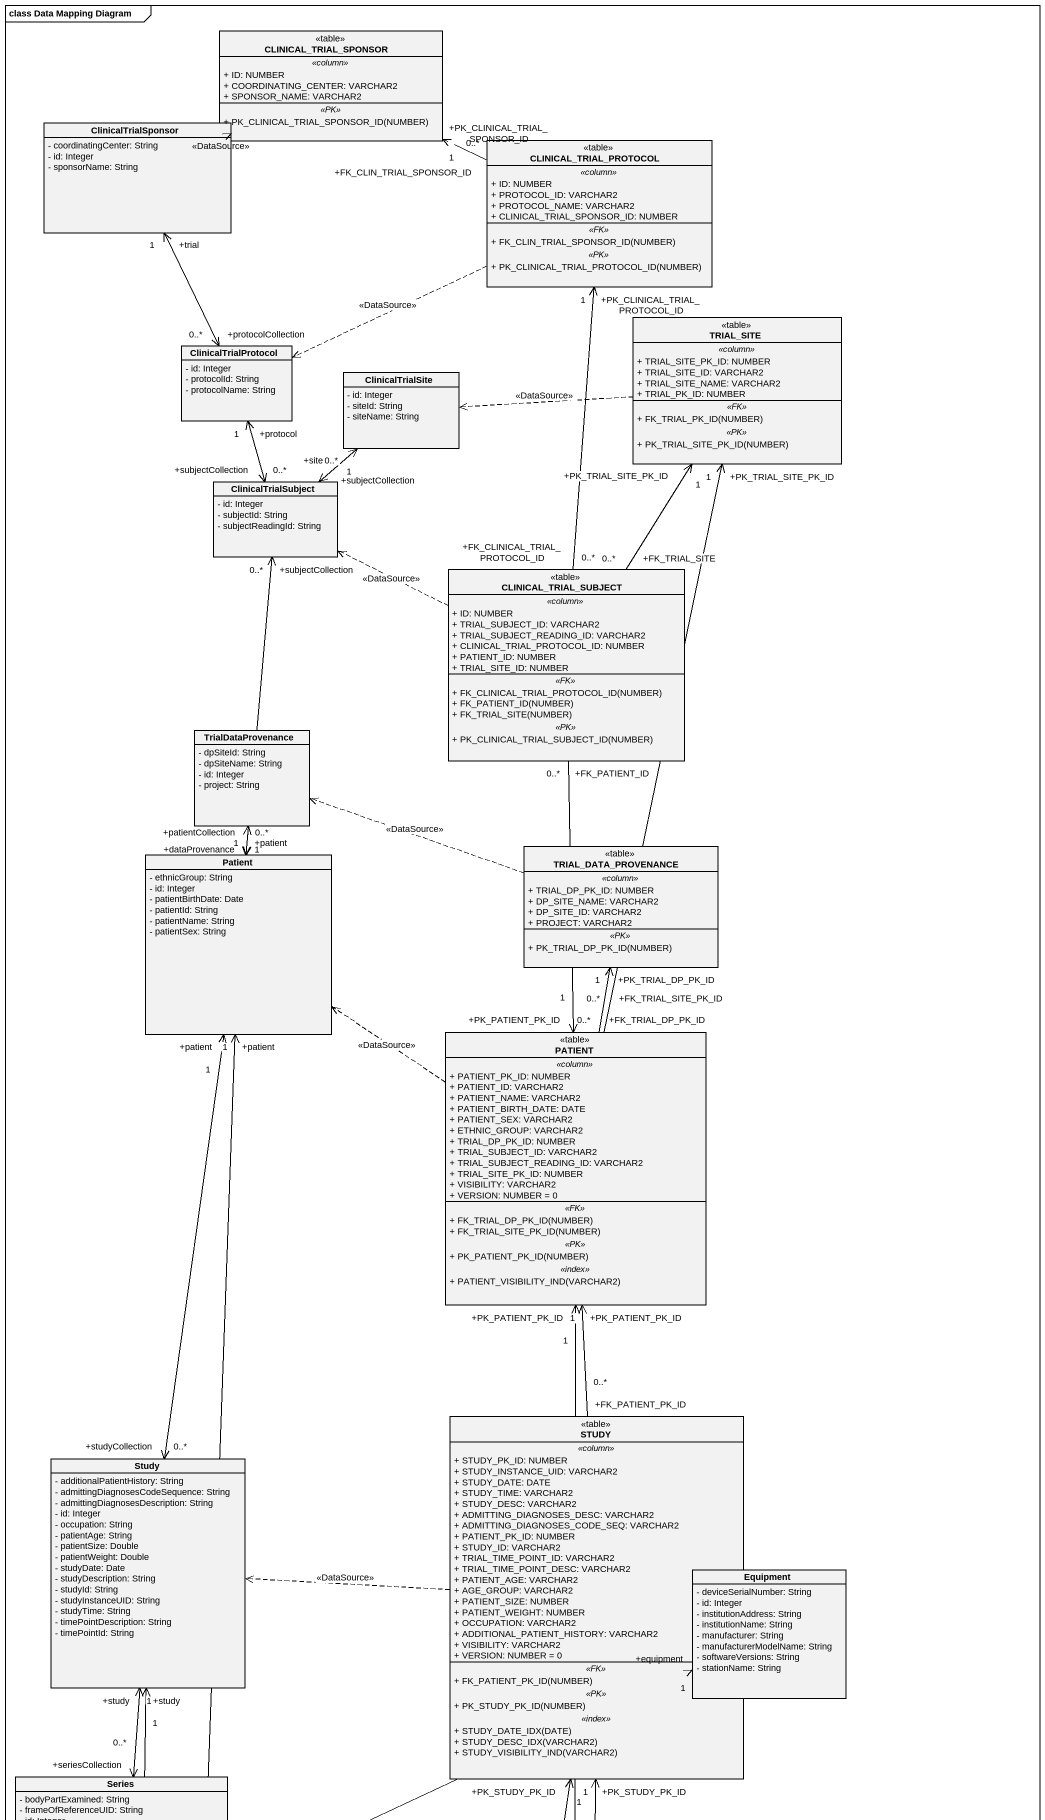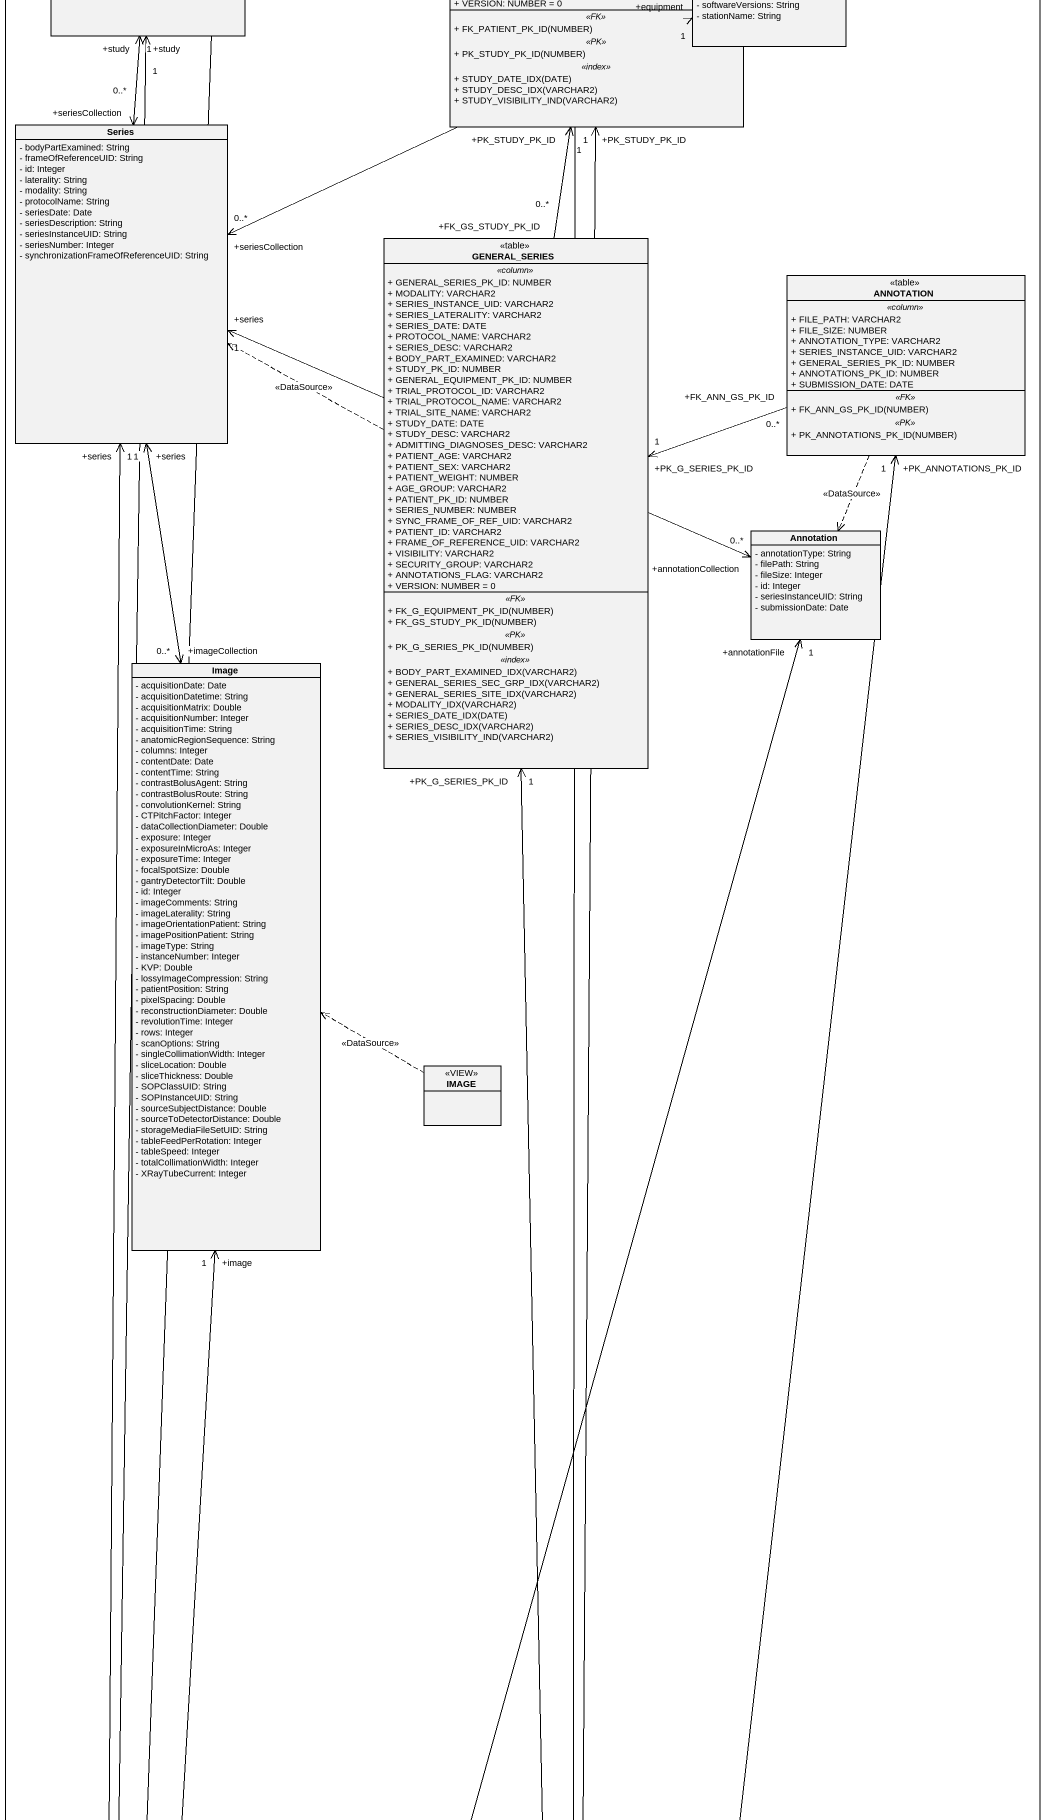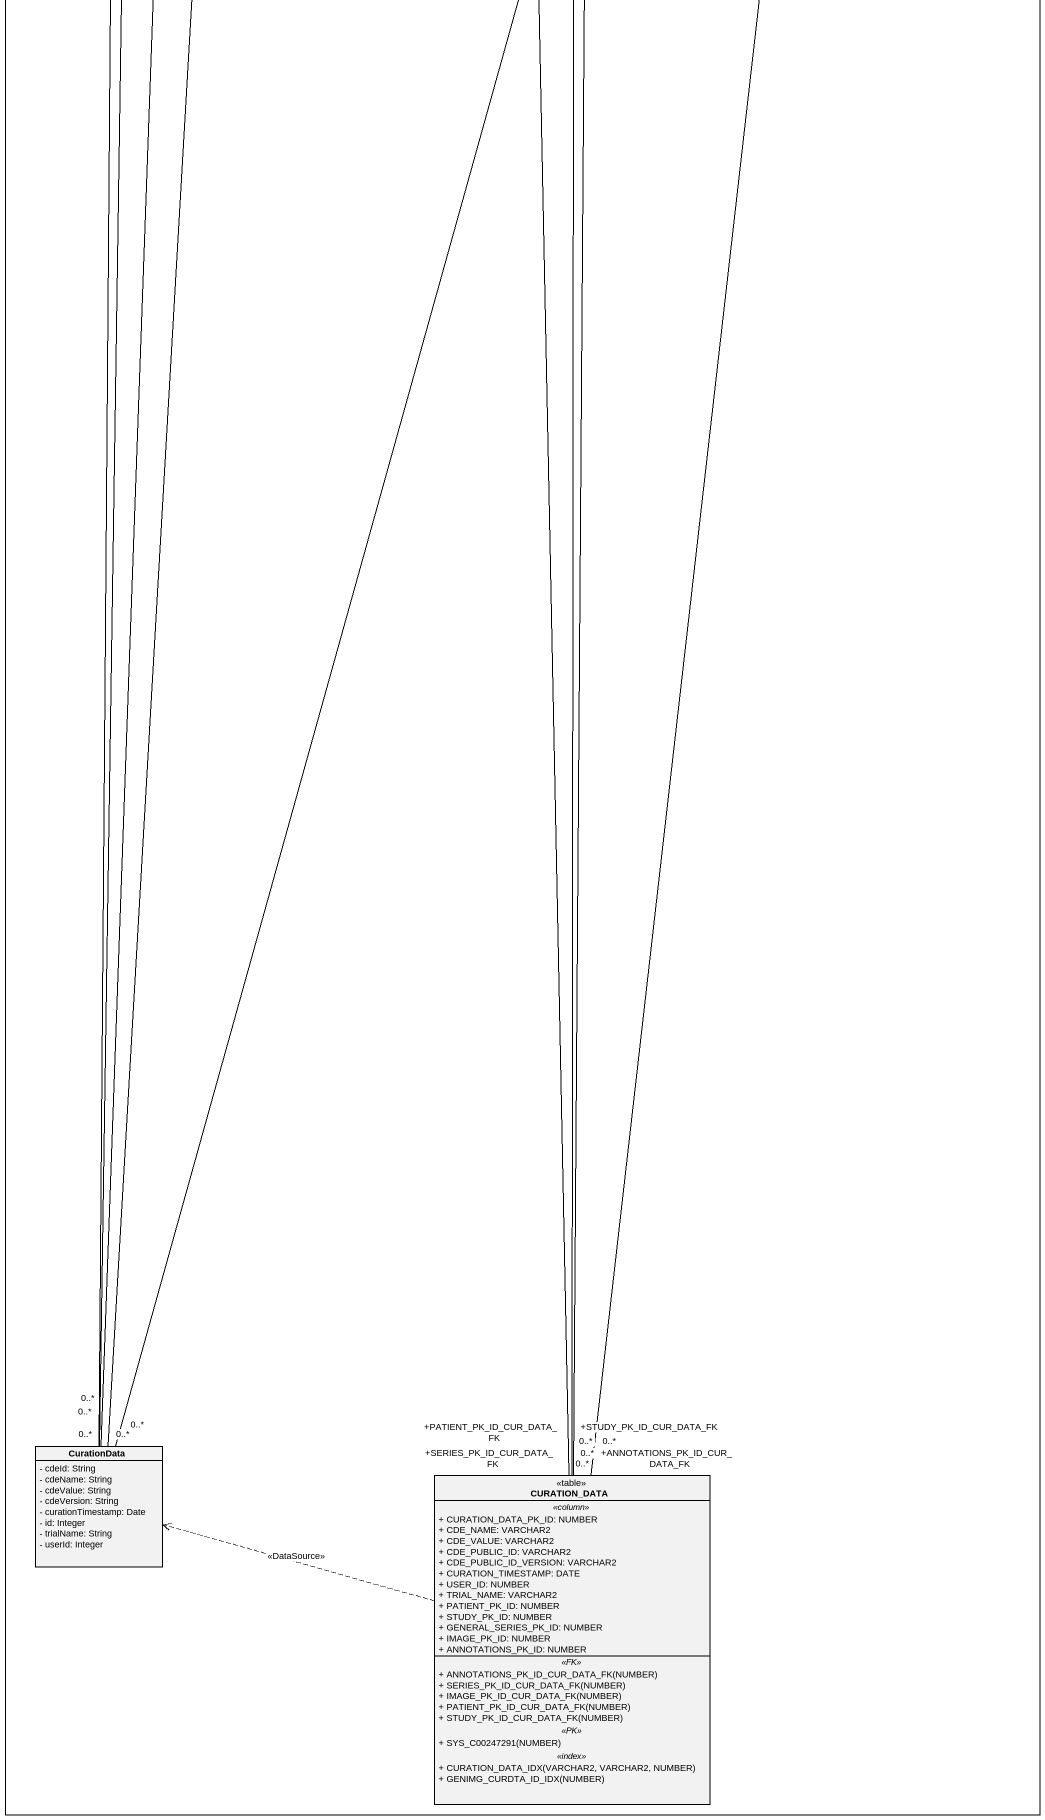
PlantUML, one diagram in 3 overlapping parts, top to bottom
@startuml
mainframe class Data Mapping Diagram
hide circle
hide empty members
skinparam classAttributeIconSize 0
class CLINICAL_TRIAL_SPONSOR <<table>> {
  .. <<column>> ..
  + ID: NUMBER
  + COORDINATING_CENTER: VARCHAR2
  + SPONSOR_NAME: VARCHAR2
  .. <<PK>> ..
  + PK_CLINICAL_TRIAL_SPONSOR_ID(NUMBER)
}
class ClinicalTrialSponsor {
  - coordinatingCenter: String
  - id: Integer
  - sponsorName: String
}
class CLINICAL_TRIAL_PROTOCOL <<table>> {
  .. <<column>> ..
  + ID: NUMBER
  + PROTOCOL_ID: VARCHAR2
  + PROTOCOL_NAME: VARCHAR2
  + CLINICAL_TRIAL_SPONSOR_ID: NUMBER
  .. <<FK>> ..
  + FK_CLIN_TRIAL_SPONSOR_ID(NUMBER)
  .. <<PK>> ..
  + PK_CLINICAL_TRIAL_PROTOCOL_ID(NUMBER)
}
class TRIAL_SITE <<table>> {
  .. <<column>> ..
  + TRIAL_SITE_PK_ID: NUMBER
  + TRIAL_SITE_ID: VARCHAR2
  + TRIAL_SITE_NAME: VARCHAR2
  + TRIAL_PK_ID: NUMBER
  .. <<FK>> ..
  + FK_TRIAL_PK_ID(NUMBER)
  .. <<PK>> ..
  + PK_TRIAL_SITE_PK_ID(NUMBER)
}
class ClinicalTrialProtocol {
  - id: Integer
  - protocolId: String
  - protocolName: String
}
class ClinicalTrialSite {
  - id: Integer
  - siteId: String
  - siteName: String
}
class ClinicalTrialSubject {
  - id: Integer
  - subjectId: String
  - subjectReadingId: String
}
class CLINICAL_TRIAL_SUBJECT <<table>> {
  .. <<column>> ..
  + ID: NUMBER
  + TRIAL_SUBJECT_ID: VARCHAR2
  + TRIAL_SUBJECT_READING_ID: VARCHAR2
  + CLINICAL_TRIAL_PROTOCOL_ID: NUMBER
  + PATIENT_ID: NUMBER
  + TRIAL_SITE_ID: NUMBER
  .. <<FK>> ..
  + FK_CLINICAL_TRIAL_PROTOCOL_ID(NUMBER)
  + FK_PATIENT_ID(NUMBER)
  + FK_TRIAL_SITE(NUMBER)
  .. <<PK>> ..
  + PK_CLINICAL_TRIAL_SUBJECT_ID(NUMBER)
}
class TrialDataProvenance {
  - dpSiteId: String
  - dpSiteName: String
  - id: Integer
  - project: String
}
class Patient {
  - ethnicGroup: String
  - id: Integer
  - patientBirthDate: Date
  - patientId: String
  - patientName: String
  - patientSex: String
}
class TRIAL_DATA_PROVENANCE <<table>> {
  .. <<column>> ..
  + TRIAL_DP_PK_ID: NUMBER
  + DP_SITE_NAME: VARCHAR2
  + DP_SITE_ID: VARCHAR2
  + PROJECT: VARCHAR2
  .. <<PK>> ..
  + PK_TRIAL_DP_PK_ID(NUMBER)
}
class PATIENT <<table>> {
  .. <<column>> ..
  + PATIENT_PK_ID: NUMBER
  + PATIENT_ID: VARCHAR2
  + PATIENT_NAME: VARCHAR2
  + PATIENT_BIRTH_DATE: DATE
  + PATIENT_SEX: VARCHAR2
  + ETHNIC_GROUP: VARCHAR2
  + TRIAL_DP_PK_ID: NUMBER
  + TRIAL_SUBJECT_ID: VARCHAR2
  + TRIAL_SUBJECT_READING_ID: VARCHAR2
  + TRIAL_SITE_PK_ID: NUMBER
  + VISIBILITY: VARCHAR2
  + VERSION: NUMBER = 0
  .. <<FK>> ..
  + FK_TRIAL_DP_PK_ID(NUMBER)
  + FK_TRIAL_SITE_PK_ID(NUMBER)
  .. <<PK>> ..
  + PK_PATIENT_PK_ID(NUMBER)
  .. <<index>> ..
  + PATIENT_VISIBILITY_IND(VARCHAR2)
}
class STUDY <<table>> {
  .. <<column>> ..
  + STUDY_PK_ID: NUMBER
  + STUDY_INSTANCE_UID: VARCHAR2
  + STUDY_DATE: DATE
  + STUDY_TIME: VARCHAR2
  + STUDY_DESC: VARCHAR2
  + ADMITTING_DIAGNOSES_DESC: VARCHAR2
  + ADMITTING_DIAGNOSES_CODE_SEQ: VARCHAR2
  + PATIENT_PK_ID: NUMBER
  + STUDY_ID: VARCHAR2
  + TRIAL_TIME_POINT_ID: VARCHAR2
  + TRIAL_TIME_POINT_DESC: VARCHAR2
  + PATIENT_AGE: VARCHAR2
  + AGE_GROUP: VARCHAR2
  + PATIENT_SIZE: NUMBER
  + PATIENT_WEIGHT: NUMBER
  + OCCUPATION: VARCHAR2
  + ADDITIONAL_PATIENT_HISTORY: VARCHAR2
  + VISIBILITY: VARCHAR2
  + VERSION: NUMBER = 0
  .. <<FK>> ..
  + FK_PATIENT_PK_ID(NUMBER)
  .. <<PK>> ..
  + PK_STUDY_PK_ID(NUMBER)
  .. <<index>> ..
  + STUDY_DATE_IDX(DATE)
  + STUDY_DESC_IDX(VARCHAR2)
  + STUDY_VISIBILITY_IND(VARCHAR2)
}
class Study {
  - additionalPatientHistory: String
  - admittingDiagnosesCodeSequence: String
  - admittingDiagnosesDescription: String
  - id: Integer
  - occupation: String
  - patientAge: String
  - patientSize: Double
  - patientWeight: Double
  - studyDate: Date
  - studyDescription: String
  - studyId: String
  - studyInstanceUID: String
  - studyTime: String
  - timePointDescription: String
  - timePointId: String
}
class Equipment {
  - deviceSerialNumber: String
  - id: Integer
  - institutionAddress: String
  - institutionName: String
  - manufacturer: String
  - manufacturerModelName: String
  - softwareVersions: String
  - stationName: String
}
class Series {
  - bodyPartExamined: String
  - frameOfReferenceUID: String
  - id: Integer
  - laterality: String
  - modality: String
  - protocolName: String
  - seriesDate: Date
  - seriesDescription: String
  - seriesInstanceUID: String
  - seriesNumber: Integer
  - synchronizationFrameOfReferenceUID: String
}
class GENERAL_SERIES <<table>> {
  .. <<column>> ..
  + GENERAL_SERIES_PK_ID: NUMBER
  + MODALITY: VARCHAR2
  + SERIES_INSTANCE_UID: VARCHAR2
  + SERIES_LATERALITY: VARCHAR2
  + SERIES_DATE: DATE
  + PROTOCOL_NAME: VARCHAR2
  + SERIES_DESC: VARCHAR2
  + BODY_PART_EXAMINED: VARCHAR2
  + STUDY_PK_ID: NUMBER
  + GENERAL_EQUIPMENT_PK_ID: NUMBER
  + TRIAL_PROTOCOL_ID: VARCHAR2
  + TRIAL_PROTOCOL_NAME: VARCHAR2
  + TRIAL_SITE_NAME: VARCHAR2
  + STUDY_DATE: DATE
  + STUDY_DESC: VARCHAR2
  + ADMITTING_DIAGNOSES_DESC: VARCHAR2
  + PATIENT_AGE: VARCHAR2
  + PATIENT_SEX: VARCHAR2
  + PATIENT_WEIGHT: NUMBER
  + AGE_GROUP: VARCHAR2
  + PATIENT_PK_ID: NUMBER
  + SERIES_NUMBER: NUMBER
  + SYNC_FRAME_OF_REF_UID: VARCHAR2
  + PATIENT_ID: VARCHAR2
  + FRAME_OF_REFERENCE_UID: VARCHAR2
  + VISIBILITY: VARCHAR2
  + SECURITY_GROUP: VARCHAR2
  + ANNOTATIONS_FLAG: VARCHAR2
  + VERSION: NUMBER = 0
  .. <<FK>> ..
  + FK_G_EQUIPMENT_PK_ID(NUMBER)
  + FK_GS_STUDY_PK_ID(NUMBER)
  .. <<PK>> ..
  + PK_G_SERIES_PK_ID(NUMBER)
  .. <<index>> ..
  + BODY_PART_EXAMINED_IDX(VARCHAR2)
  + GENERAL_SERIES_SEC_GRP_IDX(VARCHAR2)
  + GENERAL_SERIES_SITE_IDX(VARCHAR2)
  + MODALITY_IDX(VARCHAR2)
  + SERIES_DATE_IDX(DATE)
  + SERIES_DESC_IDX(VARCHAR2)
  + SERIES_VISIBILITY_IND(VARCHAR2)
}
class "ANNOTATION" as ANNOTATION_ <<table>> {
  .. <<column>> ..
  + FILE_PATH: VARCHAR2
  + FILE_SIZE: NUMBER
  + ANNOTATION_TYPE: VARCHAR2
  + SERIES_INSTANCE_UID: VARCHAR2
  + GENERAL_SERIES_PK_ID: NUMBER
  + ANNOTATIONS_PK_ID: NUMBER
  + SUBMISSION_DATE: DATE
  .. <<FK>> ..
  + FK_ANN_GS_PK_ID(NUMBER)
  .. <<PK>> ..
  + PK_ANNOTATIONS_PK_ID(NUMBER)
}
class "Annotation" as Annotation_ {
  - annotationType: String
  - filePath: String
  - fileSize: Integer
  - id: Integer
  - seriesInstanceUID: String
  - submissionDate: Date
}
class Image {
  - acquisitionDate: Date
  - acquisitionDatetime: String
  - acquisitionMatrix: Double
  - acquisitionNumber: Integer
  - acquisitionTime: String
  - anatomicRegionSequence: String
  - columns: Integer
  - contentDate: Date
  - contentTime: String
  - contrastBolusAgent: String
  - contrastBolusRoute: String
  - convolutionKernel: String
  - CTPitchFactor: Integer
  - dataCollectionDiameter: Double
  - exposure: Integer
  - exposureInMicroAs: Integer
  - exposureTime: Integer
  - focalSpotSize: Double
  - gantryDetectorTilt: Double
  - id: Integer
  - imageComments: String
  - imageLaterality: String
  - imageOrientationPatient: String
  - imagePositionPatient: String
  - imageType: String
  - instanceNumber: Integer
  - KVP: Double
  - lossyImageCompression: String
  - patientPosition: String
  - pixelSpacing: Double
  - reconstructionDiameter: Double
  - revolutionTime: Integer
  - rows: Integer
  - scanOptions: String
  - singleCollimationWidth: Integer
  - sliceLocation: Double
  - sliceThickness: Double
  - SOPClassUID: String
  - SOPInstanceUID: String
  - sourceSubjectDistance: Double
  - sourceToDetectorDistance: Double
  - storageMediaFileSetUID: String
  - tableFeedPerRotation: Integer
  - tableSpeed: Integer
  - totalCollimationWidth: Integer
  - XRayTubeCurrent: Integer
}
class IMAGE <<VIEW>>
class CurationData {
  - cdeId: String
  - cdeName: String
  - cdeValue: String
  - cdeVersion: String
  - curationTimestamp: Date
  - id: Integer
  - trialName: String
  - userId: Integer
}
class CURATION_DATA <<table>> {
  .. <<column>> ..
  + CURATION_DATA_PK_ID: NUMBER
  + CDE_NAME: VARCHAR2
  + CDE_VALUE: VARCHAR2
  + CDE_PUBLIC_ID: VARCHAR2
  + CDE_PUBLIC_ID_VERSION: VARCHAR2
  + CURATION_TIMESTAMP: DATE
  + USER_ID: NUMBER
  + TRIAL_NAME: VARCHAR2
  + PATIENT_PK_ID: NUMBER
  + STUDY_PK_ID: NUMBER
  + GENERAL_SERIES_PK_ID: NUMBER
  + IMAGE_PK_ID: NUMBER
  + ANNOTATIONS_PK_ID: NUMBER
  .. <<FK>> ..
  + ANNOTATIONS_PK_ID_CUR_DATA_FK(NUMBER)
  + SERIES_PK_ID_CUR_DATA_FK(NUMBER)
  + IMAGE_PK_ID_CUR_DATA_FK(NUMBER)
  + PATIENT_PK_ID_CUR_DATA_FK(NUMBER)
  + STUDY_PK_ID_CUR_DATA_FK(NUMBER)
  .. <<PK>> ..
  + SYS_C00247291(NUMBER)
  .. <<index>> ..
  + CURATION_DATA_IDX(VARCHAR2, VARCHAR2, NUMBER)
  + GENIMG_CURDTA_ID_IDX(NUMBER)
}
CLINICAL_TRIAL_SPONSOR .left.> ClinicalTrialSponsor : <<DataSource>>
ClinicalTrialSponsor "+trial\n1" <--> "+protocolCollection\n0..*" ClinicalTrialProtocol
CLINICAL_TRIAL_PROTOCOL "+FK_CLIN_TRIAL_SPONSOR_ID\n0..*" -left-> "+PK_CLINICAL_TRIAL_SPONSOR_ID\n1" CLINICAL_TRIAL_SPONSOR
CLINICAL_TRIAL_PROTOCOL .left.> ClinicalTrialProtocol : <<DataSource>>
TRIAL_SITE .left.> ClinicalTrialSite : <<DataSource>>
ClinicalTrialProtocol "+protocol\n1" <--> "+subjectCollection\n0..*" ClinicalTrialSubject
ClinicalTrialSubject "+subjectCollection\n0..*" <-up-> "+site\n1" ClinicalTrialSite
CLINICAL_TRIAL_SUBJECT "+FK_CLINICAL_TRIAL_PROTOCOL_ID\n0..*" -up-> "+PK_CLINICAL_TRIAL_PROTOCOL_ID\n1" CLINICAL_TRIAL_PROTOCOL
CLINICAL_TRIAL_SUBJECT "+FK_TRIAL_SITE\n0..*" -up-> "+PK_TRIAL_SITE_PK_ID\n1" TRIAL_SITE
CLINICAL_TRIAL_SUBJECT .left.> ClinicalTrialSubject : <<DataSource>>
CLINICAL_TRIAL_SUBJECT "+FK_PATIENT_ID\n0..*" --> "+PK_PATIENT_PK_ID\n1" PATIENT
TrialDataProvenance "+dataProvenance\n1" <--> "+patientCollection\n0..*" Patient
Patient "+patient\n1" <-up-> "+subjectCollection\n0..*" ClinicalTrialSubject
Patient "+patient\n1" <--> "+studyCollection\n0..*" Study
TRIAL_DATA_PROVENANCE .left.> TrialDataProvenance : <<DataSource>>
PATIENT "+FK_TRIAL_SITE_PK_ID\n0..*" -up-> "+PK_TRIAL_SITE_PK_ID\n1" TRIAL_SITE
PATIENT .up.> Patient : <<DataSource>>
PATIENT "+FK_TRIAL_DP_PK_ID\n0..*" -up-> "+PK_TRIAL_DP_PK_ID\n1" TRIAL_DATA_PROVENANCE
STUDY "+FK_PATIENT_PK_ID\n0..*" -up-> "+PK_PATIENT_PK_ID\n1" PATIENT
STUDY .left.> Study : <<DataSource>>
Study "+study\n1" <--> "+seriesCollection\n0..*" Series
Equipment "+equipment\n1" <-left-> "+seriesCollection\n0..*" Series
Series "+series\n1" <--> "+imageCollection\n0..*" Image
GENERAL_SERIES "+FK_GS_STUDY_PK_ID\n0..*" -up-> "+PK_STUDY_PK_ID\n1" STUDY
GENERAL_SERIES .left.> Series : <<DataSource>>
ANNOTATION_ "+FK_ANN_GS_PK_ID\n0..*" -left-> "+PK_G_SERIES_PK_ID\n1" GENERAL_SERIES
ANNOTATION_ ..> Annotation_ : <<DataSource>>
Annotation_ "+annotationCollection\n0..*" <-left-> "+series\n1" Series
IMAGE .left.> Image : <<DataSource>>
CurationData "0..*" -up-> "+patient\n1" Patient
CurationData "0..*" -up-> "+study\n1" Study
CurationData "0..*" -up-> "+series\n1" Series
CurationData "0..*" -up-> "+annotationFile\n1" Annotation_
CurationData "0..*" -up-> "+image\n1" Image
CURATION_DATA "+PATIENT_PK_ID_CUR_DATA_FK\n0..*" -up-> "+PK_PATIENT_PK_ID\n1" PATIENT
CURATION_DATA "+STUDY_PK_ID_CUR_DATA_FK\n0..*" -up-> "+PK_STUDY_PK_ID\n1" STUDY
CURATION_DATA "+SERIES_PK_ID_CUR_DATA_FK\n0..*" -up-> "+PK_G_SERIES_PK_ID\n1" GENERAL_SERIES
CURATION_DATA "+ANNOTATIONS_PK_ID_CUR_DATA_FK\n0..*" -up-> "+PK_ANNOTATIONS_PK_ID\n1" ANNOTATION_
CURATION_DATA .left.> CurationData : <<DataSource>>
@enduml
